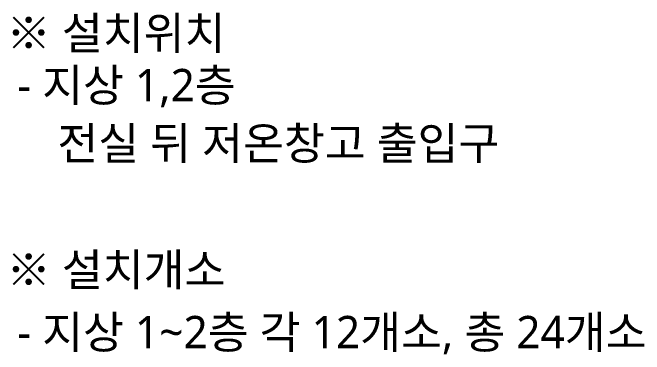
# Model space of a CAD drawing. Header units: millimetres. Extents: x 232323 to 272954, y -5343 to 8721.
# Drawn here: x 268876.1 to 269360.8, y 5102.8 to 5365.2 of the extents above; entities that cross this region are included whole.
import ezdxf

# ---------------------------------------------------------------- set-up
doc = ezdxf.new("R2010")
doc.units = ezdxf.units.MM
doc.header["$MEASUREMENT"] = 0
doc.layers.add('A-MKXX-NAME', color=3, linetype='CONTINUOUS', lineweight=25)
doc.styles.add('맑은고딕', font='malgun.ttf')

msp = doc.modelspace()

# ---------------------------------------------------------------- texts
at = {"layer": 'A-MKXX-NAME', "style": '맑은고딕'}
for s, p in [('※ 설치위치', (268871.32, 5336.96)), (' - 지상 1,2층', (268871.32, 5296.96)), ('전실 뒤 저온창고 출입구', (268910.43, 5252.34)), ('※ 설치개소', (268871.32, 5155.3)), (' - 지상 1~2층 각 12개소, 총 24개소', (268871.32, 5107.36))]:
    msp.add_text(s, height=25, dxfattribs=at).set_placement(p)

doc.saveas('drawing.dxf')
